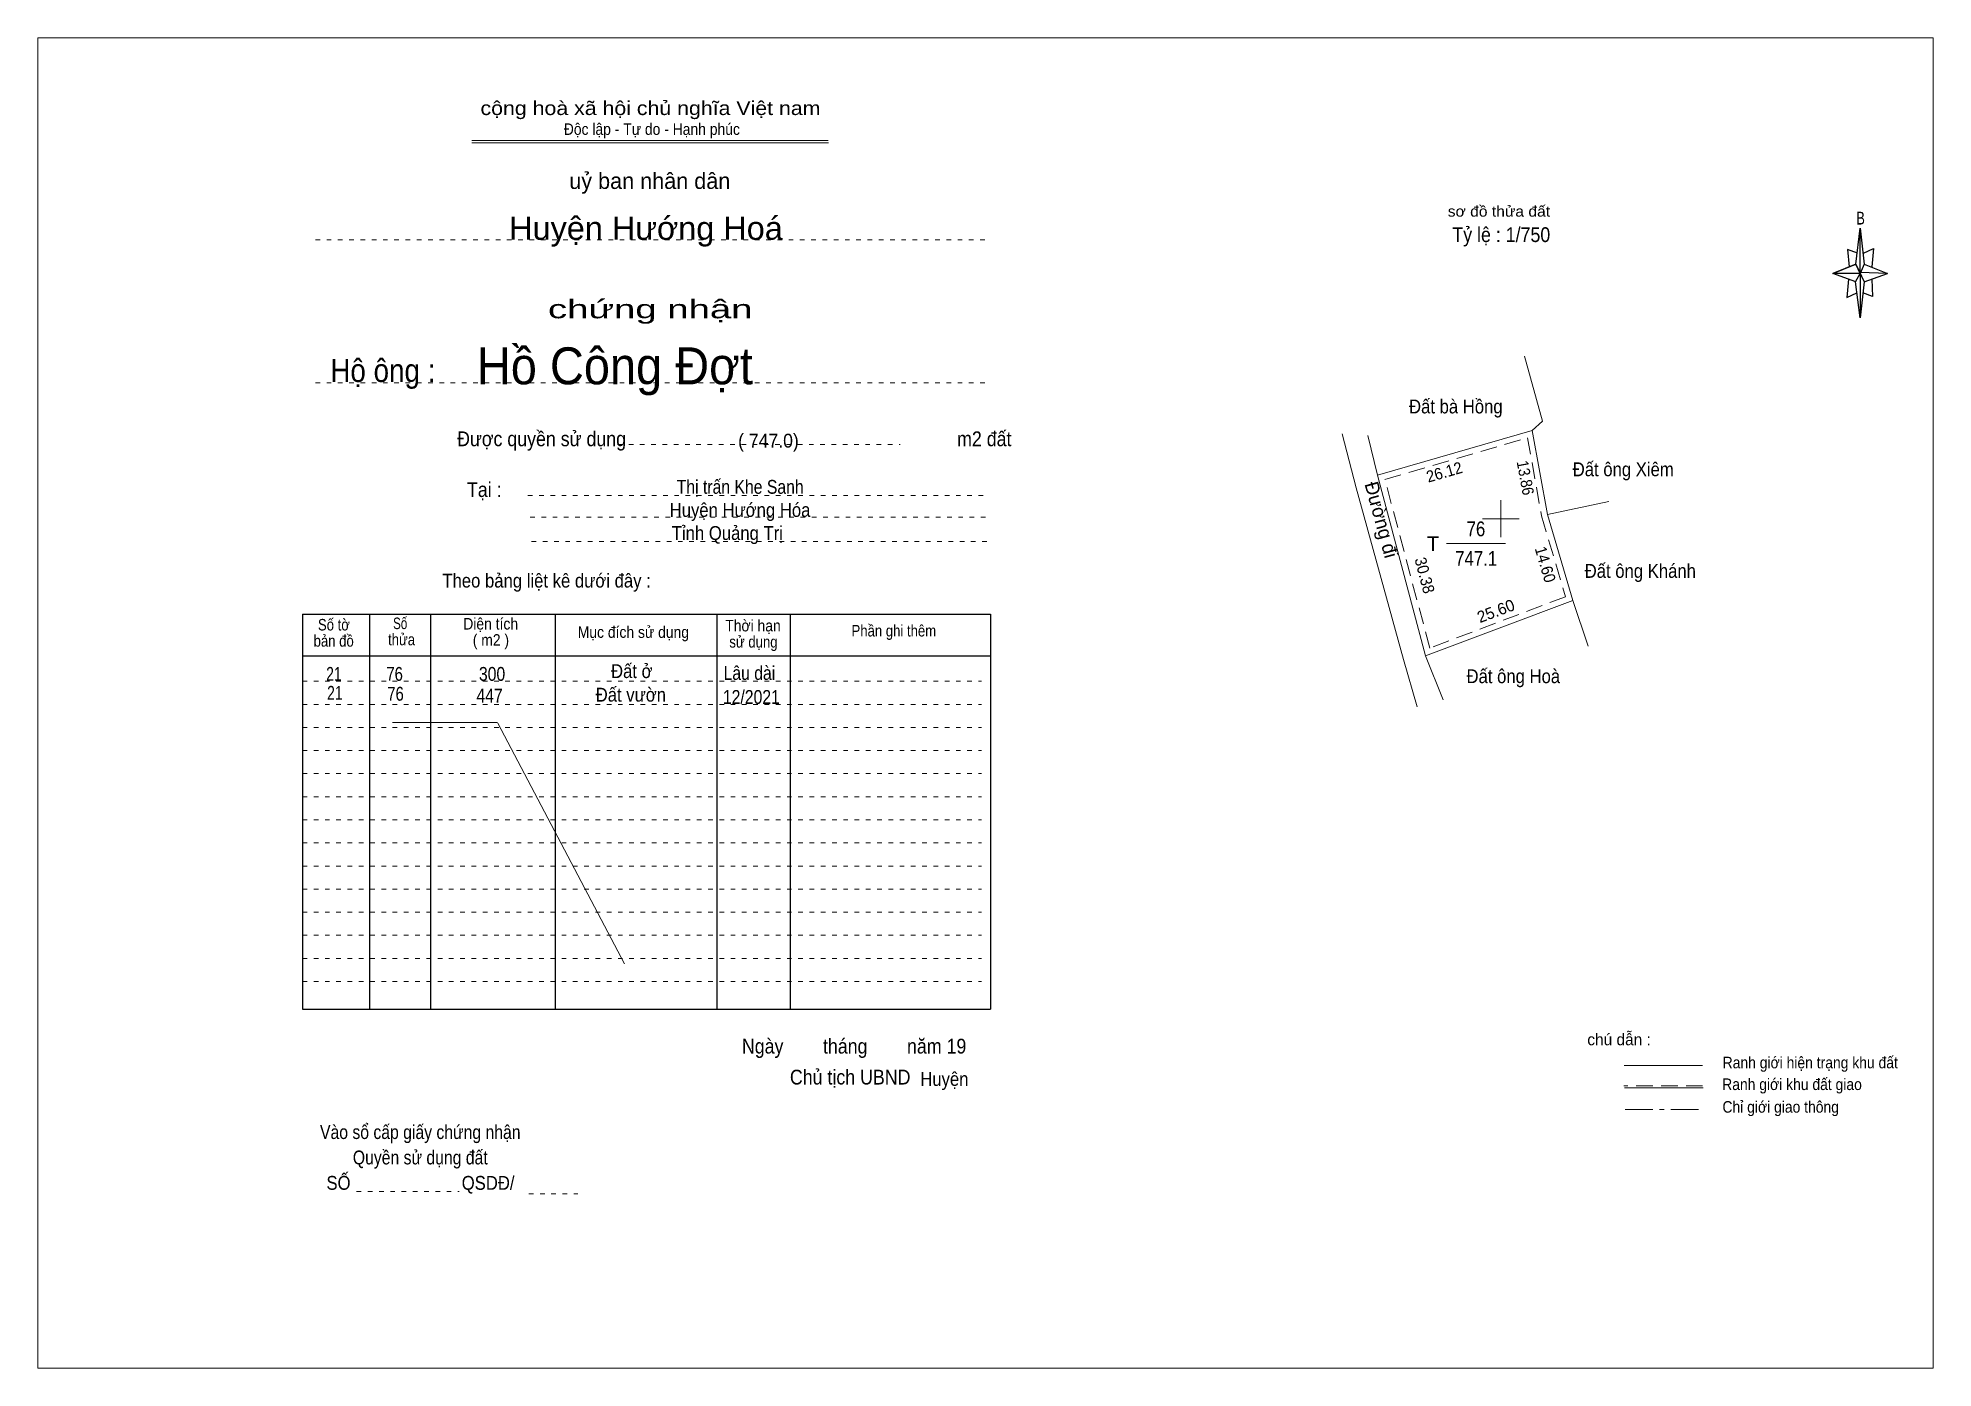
# Model space of a CAD drawing. Header units: centimetres. Extents: x -0.5 to 40.5, y 0 to 28.8.
import ezdxf
from ezdxf.enums import TextEntityAlignment as Align

# ---------------------------------------------------------------- set-up
doc = ezdxf.new("R2010")
doc.units = ezdxf.units.CM
doc.header["$LTSCALE"] = 0.12
for name, pattern in [('DOT_DASHED', [7.7, 5, -1.2, 0.3, -1.2]), ('DOTTED', [1.5, 0.3, -1.2]), ('MEDIUM_DASHED', [4.5, 3, -1.5])]:
    doc.linetypes.add(name, pattern=pattern)
for name, color, linetype, lineweight in [('1', 7, 'DOTTED', 13), ('22', 7, 'Continuous', 13), ('50', 7, 'Continuous', 25)]:
    doc.layers.add(name, color=color, linetype=linetype, lineweight=lineweight)
doc.layers.add('34', color=7, linetype='Continuous')

msp = doc.modelspace()

# ---------------------------------------------------------------- linework, layer by layer
at = {"layer": '1', "linetype": 'Continuous'}
for p, q in [((8.91, 26.55), (16.62, 26.55)), ((8.91, 26.5), (16.63, 26.5))]:
    msp.add_line(p, q, dxfattribs=at)
at = {"layer": '1'}
for p, q in [((5.52, 24.4), (20.02, 24.4)), ((5.52, 21.3), (20.02, 21.3)), ((12.06, 19.97), (18.18, 19.97)), ((10.12, 18.86), (20.06, 18.86)), ((10.17, 18.39), (20.11, 18.39)), ((10.2, 17.87), (20.14, 17.87)), ((5.24, 14.84), (19.94, 14.84)), ((5.24, 14.34), (19.94, 14.34)), ((5.24, 13.84), (19.94, 13.84)), ((5.24, 13.34), (19.94, 13.34)), ((5.24, 12.84), (19.94, 12.84)), ((5.24, 12.34), (19.94, 12.34)), ((5.24, 11.84), (19.94, 11.84)), ((5.24, 11.34), (19.94, 11.34)), ((5.24, 10.84), (19.94, 10.84)), ((5.24, 10.34), (19.94, 10.34)), ((5.24, 9.84), (19.94, 9.84)), ((5.24, 9.34), (19.94, 9.34)), ((5.24, 8.84), (19.94, 8.84)), ((5.24, 8.34), (19.94, 8.34)), ((6.41, 3.79), (8.63, 3.79)), ((10.14, 3.74), (11.2, 3.74))]:
    msp.add_line(p, q, dxfattribs=at)
at = {"layer": '1', "linetype": 'Continuous', "lineweight": 25}
for p, q in [((5.24, 16.29), (20.14, 16.29)), ((5.24, 16.29), (5.24, 7.74)), ((6.69, 16.29), (6.69, 7.74)), ((8.01, 16.29), (8.01, 7.74)), ((10.71, 16.29), (10.71, 7.74)), ((14.21, 16.29), (14.21, 7.74)), ((15.8, 16.29), (15.8, 7.74)), ((20.14, 16.29), (20.14, 7.74)), ((5.24, 15.39), (20.14, 15.39)), ((5.24, 7.74), (20.14, 7.74))]:
    msp.add_line(p, q, dxfattribs=at)
at = {"layer": '1', "linetype": 'Continuous'}
msp.add_lwpolyline([(-0.49, -0.03), (40.55, -0.03), (40.55, 28.77), (-0.49, 28.77)], close=True, dxfattribs=at)
at = {"layer": '22'}
for p, q in [((28.52, 19.3), (31.87, 20.27)), ((31.19, 17.96), (31.19, 18.76)), ((30.79, 18.36), (31.59, 18.36)), ((32.2, 18.45), (32.75, 16.59)), ((30.01, 17.82), (31.29, 17.82)), ((29.08, 15.31), (29.38, 14.29)), ((29.94, 14.44), (29.56, 15.39))]:
    msp.add_line(p, q, dxfattribs=at)
for points in [[(31.87, 20.27), (32.09, 20.47), (31.7, 21.88)], [(29.08, 15.31), (28.06, 19.03), (27.75, 20.2)], [(33.08, 15.6), (32.75, 16.59), (29.56, 15.39), (28.52, 19.3), (28.31, 20.16)], [(33.53, 18.73), (32.2, 18.45), (31.87, 20.27)]]:
    msp.add_lwpolyline(points, dxfattribs=at)
msp.add_lwpolyline([(28.52, 19.3), (31.87, 20.27), (32.2, 18.45), (32.75, 16.59), (29.56, 15.39)], close=True, dxfattribs=at)
at = {"layer": '22', "linetype": 'MEDIUM_DASHED'}
msp.add_lwpolyline([(28.68, 19.21), (31.77, 20.11), (32.07, 18.42), (32.59, 16.67), (29.65, 15.56)], close=True, dxfattribs=at)
at = {"layer": '50'}
for p, q in [((38.88, 23.87), (38.97, 24.65)), ((39.06, 23.87), (39.56, 23.67)), ((38.88, 23.49), (38.38, 23.67)), ((39.06, 23.49), (38.97, 22.71)), ((39.22, 23.55), (39.24, 23.17)), ((39.24, 23.17), (39.03, 23.25))]:
    msp.add_line(p, q, dxfattribs=at)
at = {"layer": '50', "lineweight": 13}
for p, q in [((7.19, 13.95), (9.46, 13.95)), ((9.47, 13.93), (12.21, 8.72)), ((35.56, 6.52), (33.86, 6.52)), ((35.57, 6.04), (33.87, 6.04))]:
    msp.add_line(p, q, dxfattribs=at)
at = {"layer": '50', "linetype": 'MEDIUM_DASHED', "lineweight": 13}
msp.add_line((35.56, 6.08), (33.85, 6.08), dxfattribs=at)
at = {"layer": '50', "linetype": 'DOT_DASHED', "lineweight": 13}
msp.add_line((33.88, 5.57), (35.59, 5.57), dxfattribs=at)
at = {"layer": '50'}
for points in [[(38.97, 24.65), (39.06, 23.87), (38.97, 23.67)], [(38.97, 23.67), (38.38, 23.67), (38.88, 23.87), (39.06, 23.49), (39.56, 23.67), (38.97, 23.69)], [(38.97, 23.67), (38.97, 22.71), (38.87, 23.49)]]:
    msp.add_lwpolyline(points, close=True, dxfattribs=at)
for points in [[(38.97, 23.67), (38.88, 23.87), (38.38, 23.67)], [(38.91, 24.11), (38.7, 24.19), (38.73, 23.81)], [(39.04, 24.11), (39.26, 24.21), (39.22, 23.81)], [(38.72, 23.55), (38.68, 23.15), (38.9, 23.25)], [(38.97, 23.67), (39.06, 23.49), (39.56, 23.67)]]:
    msp.add_lwpolyline(points, dxfattribs=at)

# ---------------------------------------------------------------- texts
at = {"layer": '1'}
for s, height, width, p in [('cộng hoà xã hội chủ nghĩa Việt nam', 0.3, 1.15, (12.775, 27.1)), ('Độc lập - Tự do - Hạnh phúc', 0.25, 0.9, (12.805, 26.67)), ('chứng nhận', 0.4, 1.55, (12.77, 22.7)), ('Được quyền sử dụng                                                                   m2 đất', 0.32, 0.9, (14.59, 19.93)), ('Tại :', 0.32, 0.9, (9.175, 18.83)), ('Theo bảng liệt kê dưới đây :', 0.3, 0.9, (10.525, 16.87)), ('Số tờ', 0.25, 0.85, (5.92, 15.94)), ('Số ', 0.25, 0.75, (7.39, 15.97)), ('Diện tích', 0.25, 0.9, (9.315, 15.96)), ('Mục đích sử dụng', 0.25, 0.9, (12.405, 15.78)), ('Thời hạn', 0.25, 0.9, (14.995, 15.92)), ('Phần ghi thêm', 0.25, 0.85, (18.045, 15.81)), ('bản đồ', 0.25, 0.85, (5.915, 15.59)), ('thửa', 0.25, 0.85, (7.385, 15.62)), ('( m2 )', 0.25, 0.9, (9.32, 15.61)), ('sử dụng', 0.25, 0.85, (15.005, 15.57)), ('Ngày        tháng        năm 19', 0.32, 0.9, (17.185, 6.78)), ('Chủ tịch UBND', 0.32, 0.9, (17.1, 6.11)), ('Vào sổ cấp giấy chứng nhận', 0.3, 0.85, (7.79, 4.93)), ('Quyền sử dụng đất', 0.3, 0.85, (7.79, 4.38)), ('SỐ                        QSDĐ/', 0.3, 0.9, (7.795, 3.83))]:
    msp.add_text(s, height=height, dxfattribs=dict(at, width=width)).set_placement(p, align=Align.CENTER)
msp.add_text('uỷ ban nhân dân', height=0.35, dxfattribs=at).set_placement((12.76, 25.5), align=Align.CENTER)
at = {"layer": '22'}
for s, height, width, p in [('Đất bà Hồng ', 0.3, 0.9, (30.265, 20.64)), ('Đất ông Xiêm ', 0.3, 0.9, (33.89, 19.28)), ('76', 0.32, 0.85, (30.65, 17.98)), ('747.1', 0.32, 0.85, (30.655, 17.34)), ('Đất ông Khánh ', 0.3, 0.9, (34.26, 17.08)), ('Đất ông Hoà ', 0.3, 0.9, (31.51, 14.8))]:
    msp.add_text(s, height=height, dxfattribs=dict(at, width=width)).set_placement(p, align=Align.CENTER)
for s, rotation, width, p in [('26.12', 16.138, 0.95, (30, 19.25)), ('13.86', 280.434, 0.9, (31.599, 19.223)), ('14.60', 286.474, 0.95, (32.034, 17.335)), ('30.38', 284.818, 0.95, (29.42, 17.102))]:
    msp.add_text(s, height=0.25, rotation=rotation, dxfattribs=dict(at, width=width)).set_placement(p, align=Align.CENTER)
for s, height, rotation, p in [('Đường đi ', 0.3, 285.333, (28.473, 18.245)), ('25.60', 0.25, 20.58, (31.126, 16.245))]:
    msp.add_text(s, height=height, rotation=rotation, dxfattribs=at).set_placement(p, align=Align.CENTER)
msp.add_text('T', height=0.32, dxfattribs=at).set_placement((29.85, 17.66), align=Align.RIGHT)
at = {"layer": '34'}
for s, height, width, p in [('Huyện Hướng Hoá ', 0.5, 1.05, (12.775, 24.4)), ('Hồ Công Đợt', 0.8, 0.95, (12.005, 21.27)), ('Hộ ông :', 0.5, 0.9, (6.98, 21.32)), ('( 747.0)', 0.3, 0.95, (15.33, 19.9)), ('Thị trấn Khe Sanh ', 0.3, 0.85, (14.765, 18.9)), ('Huyện Hướng Hóa ', 0.3, 0.9, (14.765, 18.4)), ('Tỉnh Quảng Trị ', 0.3, 0.9, (14.49, 17.9)), ('Đất ở ', 0.3, 0.9, (12.42, 14.91)), ('Lâu dài ', 0.3, 0.85, (14.965, 14.87)), ('21', 0.3, 0.75, (5.92, 14.85)), ('76', 0.3, 0.8, (7.235, 14.85)), ('300', 0.3, 0.85, (9.345, 14.85)), ('21', 0.3, 0.75, (5.94, 14.44)), ('76', 0.3, 0.8, (7.255, 14.42)), ('447', 0.3, 0.85, (9.29, 14.38)), ('Đất vườn ', 0.3, 0.9, (12.4, 14.4)), ('12/2021', 0.3, 0.85, (14.96, 14.35))]:
    msp.add_text(s, height=height, dxfattribs=dict(at, width=width)).set_placement(p, align=Align.CENTER)
at = {"layer": '50'}
for s, height, width, p in [('sơ đồ thửa đất ', 0.23, 1.1, (31.195, 24.9)), ('B', 0.276, 0.75, (38.98, 24.73)), ('Ranh giới hiện trạng khu đất', 0.25, 0.9, (37.89, 6.46)), ('                             Huyện ', 0.3, 0.9, (17.735, 6.08)), ('Ranh giới khu đất giao', 0.25, 0.9, (37.495, 5.99)), ('Chỉ giới giao thông', 0.25, 0.9, (37.25, 5.5))]:
    msp.add_text(s, height=height, dxfattribs=dict(at, width=width)).set_placement(p, align=Align.CENTER)
at = {"layer": '50', "width": 0.9}
msp.add_text('Tỷ lệ : 1/750', height=0.32, dxfattribs=at).set_placement((30.14, 24.35))
at = {"layer": '50'}
msp.add_text('chú dẫn :', height=0.25, dxfattribs=at).set_placement((33.75, 6.96), align=Align.CENTER)

doc.saveas('drawing.dxf')
